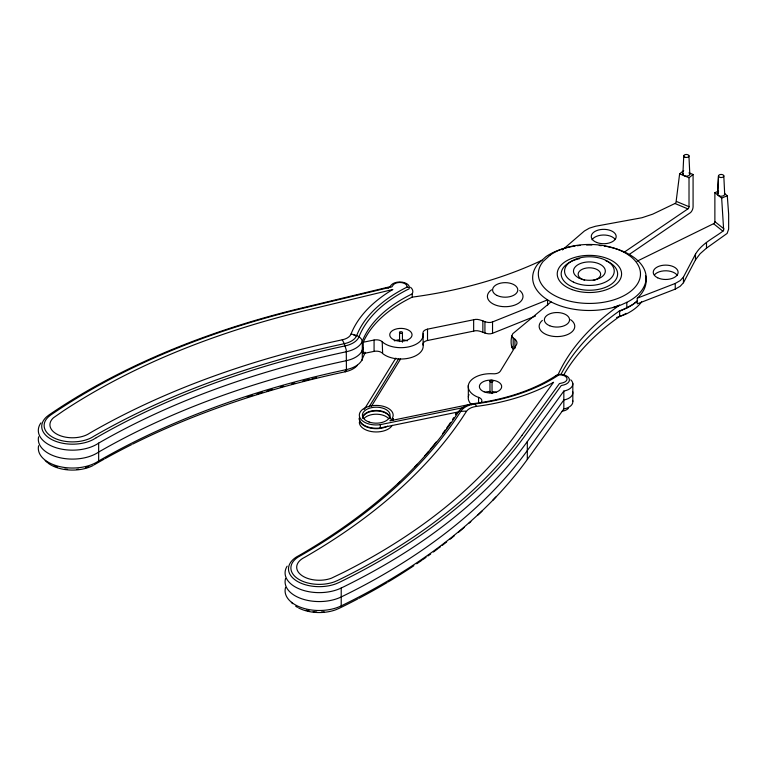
<?xml version="1.0" encoding="UTF-8"?>
<svg xmlns="http://www.w3.org/2000/svg" width="767" height="767" viewBox="0 0 767 767"><rect width="100%" height="100%" fill="white"/><g stroke="black" fill="none" stroke-linecap="round" stroke-linejoin="round"><path stroke-width="1.15" d="M718.631 191.108L714.873 192.68L721.661 198.097L723.674 230.167A1.86 1.083 -69.6 0 1 722.888 231.174C713.454 238.249 701.652 243.58 695.477 254.193L683.455 277.06L680.176 280.607L675.248 283.454L637.262 298.171L637.262 303.837L675.248 289.13L680.176 286.283L683.455 282.735L695.477 259.869L700.127 253.724L706.493 248.125L727.116 233.436L728.65 229.103L728.65 214.146L727.289 195.748L724.489 193.505M682.898 173.956L683.761 155.806M717.615 194.396L718.497 176.142M717.634 193.859L718.516 175.739M511.81 335.879L513.19 338.046L513.19 349.397C510.256 346.54 510.649 336.934 512.835 333.655L551.07 301.882M511.81 347.23L511.886 346.416M562.432 249.908L584.396 231.001L589.334 228.163L595.48 226.265L641.941 217.742L652.688 214.166L674.96 203.495A1.86 1.045 -50.6 0 0 675.976 202.632L679.629 173.831L683.694 170.581M361.919 360.548L362.302 359.129A150.505 86.892 0 0 1 365.466 352.312M38.609 436.797A34.16 19.721 0 0 0 58.723 457.429A34.16 19.721 0 0 0 98.655 452.051A686.532 396.366 0 0 1 346.416 360.663A25.225 14.563 0 0 0 362.302 350.193L362.523 349.57M351.056 334L352.024 331.651A162.086 93.574 0 0 1 391.966 290.012L392.857 289.495L304.432 310.798A656.475 379.013 0 0 0 63.642 410.7L53.46 417.766A22.559 13.02 0 0 0 57.985 434.745A22.559 13.02 0 0 0 87.726 434.362L90.41 432.741A698.21 403.106 0 0 1 330.663 342.331L342.964 339.647A13.643 7.871 0 0 0 350.864 334.441L351.056 334C355.332 334.843 361.228 336.358 362.302 341.257L362.302 359.129A25.225 14.563 0 0 1 346.416 369.598A686.532 396.366 0 0 0 98.655 460.986A34.16 19.721 0 0 1 58.723 466.365A34.16 19.721 0 0 1 38.609 445.732M362.302 350.193L363.251 347.902M353.961 334.604L353.76 335.093L356.454 336.08L357.643 333.233A156.295 90.238 0 0 1 405.283 287.999L407.047 287.117M560.945 374.449L562.144 372.158A315.505 182.153 0 0 1 619.631 310.798L625.882 308.497A56.748 32.76 0 0 0 637.53 300.76M364.162 409.52L395.83 358.112M368.975 406.989L398.715 358.726M371.449 406.242L400.575 358.975M466.394 411.486L462.012 418.168A698.21 403.106 0 0 1 305.429 556.88L302.62 558.434A22.559 13.02 0 0 0 301.968 575.605A22.559 13.02 0 0 0 331.373 578.222L343.606 572.335A656.475 379.013 0 0 0 516.651 433.317L553.553 382.273L552.643 382.781A162.086 93.574 0 0 1 480.525 405.839L475.684 406.51A13.643 7.871 0 0 0 466.672 411.074L458.752 411.448L455.953 413.365L455.588 414.755A25.225 14.563 0 0 1 455.991 414.17M521.982 435.378L559.431 383.577L562.92 382.771A7.229 4.171 0 0 0 566.813 377.978A7.229 4.171 0 0 0 559.431 374.842M287.146 566.161A34.16 19.721 0 0 0 299.657 589.066A34.16 19.721 0 0 0 341.21 588.021A667.99 385.657 0 0 0 527.312 441.6L563.831 391.074A13.029 7.526 0 0 0 570.744 379.828M285.602 587.349A34.16 19.721 0 0 0 302.169 607.857A34.16 19.721 0 0 0 341.21 605.892A667.99 385.657 0 0 0 527.312 459.471L563.831 408.945A13.029 7.526 0 0 0 572.623 400.422M623.926 252.391L687.884 208.892A1.735 0.92 -63.9 0 0 689.015 206.707L689.015 177.743L693.08 174.493L689.332 172.93M637.262 301L632.88 304.461L621.951 310.242A56.748 32.76 0 0 1 618.844 311.412M628.854 254.702L690.367 212.718A4.631 2.215 -67.3 0 0 693.08 206.764L693.08 174.493M555.653 375.84L557.657 374.507M558.98 374.833L557.446 375.849A156.295 90.238 0 0 1 479.107 403.356L474.169 404.046A19.434 11.217 0 0 0 461.331 410.546L460.996 411.045A692.265 399.674 0 0 1 301.354 555.26L298.344 556.928A28.36 16.375 0 0 0 297.519 578.519A28.36 16.375 0 0 0 334.489 581.808L337.605 580.485A662.046 382.225 0 0 0 521.963 435.378M96.239 437.727L93.267 439.52A30.766 17.766 0 0 1 52.702 440.028A30.766 17.766 0 0 1 46.538 416.884L48.973 414.966A664.51 383.653 0 0 1 301.249 308.113L390.048 286.705L391.122 285.142A9.626 5.561 0 0 1 402.186 282.151A9.626 5.561 0 0 1 409.434 287.826L407.037 286.858A7.229 4.171 0 0 0 401.592 282.592A7.229 4.171 0 0 0 393.298 284.845L391.899 286.858L302.179 308.478A662.046 382.225 0 0 0 50.843 414.928L48.561 416.73A28.36 16.375 0 0 0 54.256 438.062A28.36 16.375 0 0 0 91.637 437.593L94.533 435.848A692.265 399.674 0 0 1 344.325 343.683L345.198 343.491A19.434 11.217 0 0 0 356.454 336.08M94.255 464.821L96.239 463.623A689.888 398.303 0 0 1 104.13 459.155M409.185 288.785L406.874 289.936A153.841 88.819 0 0 0 359.004 336.78L358.764 337.346A21.831 12.608 0 0 1 346.118 345.677L345.188 345.879A689.888 398.303 0 0 0 96.239 437.727M636.955 261.25L713.55 223.705A1.735 1.083 -55.8 0 0 714.873 221.634L714.873 192.68M721.661 198.097L727.289 195.748M423.106 333.683L423.106 345.035A22.291 12.866 0 0 1 408.523 358.247A22.291 12.866 0 0 1 382.637 353.539L382.206 341.718L382.637 342.187A22.291 12.866 0 0 0 408.523 346.905A22.291 12.866 0 0 0 423.106 333.683A6.817 3.94 0 0 1 427.516 329.158L473.651 319.762C480.353 317.634 485.981 324.527 492.539 321.929L547.571 299.859L547.571 305.534M423.039 343.626A6.817 3.94 0 0 1 427.516 340.5L473.651 331.114C480.353 328.976 485.981 335.869 492.539 333.281L535.462 316.062M613.389 307.423L619.631 305.122A315.505 182.153 0 0 0 562.144 366.482L560.389 369.838A315.505 182.153 0 0 0 557.964 374.919M616.61 317.509L622.238 315.448A51.073 29.482 0 0 0 626.14 313.339M564.013 374.488A315.505 182.153 0 0 1 619.631 316.474L625.882 314.173A56.748 32.76 0 0 0 641.643 301.872M474.083 403.615L474.524 403.471A153.841 88.819 0 0 0 555.653 375.83M132.614 444.122A689.888 398.303 0 0 1 345.188 371.774L345.85 371.592L346.416 369.598L346.272 350.04L344.325 343.693L342.245 339.81M562.153 411.237L563.956 410.824A9.626 5.561 0 0 0 568.385 408.332M345.188 371.774L346.118 371.564A21.831 12.608 0 0 0 355.572 367.172M471.216 404.113L389.933 420.815L390.729 420.23A16.922 9.77 0 0 0 380.931 405.801A16.922 9.77 0 0 0 359.32 414.995A16.922 9.77 0 0 0 380.307 424.669L464.112 407.459M359.32 418.264A16.922 9.77 0 0 0 380.307 427.938L457.122 412.167M382.206 353.06L381.765 352.686A6.845 3.95 0 0 0 374.075 351.372L363.251 353.577L363.251 342.235L374.075 340.03A6.845 3.95 0 0 1 381.765 341.344L382.637 342.187M481.494 402.042A6.845 3.95 0 0 0 479.222 397.603L477.745 397.105A22.291 12.866 0 0 1 469.586 382.158A22.291 12.866 0 0 1 492.481 373.74A6.817 3.94 0 0 0 500.324 371.199L516.594 344.556C518.041 341.852 515.472 339.187 513.19 338.046M679.629 173.831L689.015 177.743M676.484 201.472L689.015 206.707M674.96 203.495L687.884 208.892M714.873 221.634L723.933 228.873M713.55 223.705L722.888 231.174M476.46 406.405L475.089 403.912L473.546 403.615A21.831 12.608 0 0 0 459.117 410.911L458.752 411.448A689.888 398.303 0 0 1 299.667 555.174L296.57 556.9A30.766 17.766 0 0 0 295.678 580.312A30.766 17.766 0 0 0 335.783 583.879L339.1 582.469A664.51 383.653 0 0 0 524.177 436.816L561.252 385.552L563.956 384.929A9.626 5.561 0 0 0 569.143 378.543A9.626 5.561 0 0 0 559.306 374.354M724.46 193.457L724.681 193.974A3.547 2.052 0 0 1 720.127 196.151A3.547 2.052 0 0 1 718.391 192.891M723.799 175.825A2.665 1.534 0 0 1 720.951 177.522A2.665 1.534 0 0 1 718.564 175.605A2.665 1.534 0 0 1 722.236 174.579A2.742 1.582 0 0 1 723.799 175.825L724.681 193.974M688.929 155.72L689.811 174.368M706.493 242.458L706.493 248.125M695.477 254.193L695.477 259.869M683.455 277.06L683.455 282.735M675.248 283.454L675.248 289.13M626.802 302.323L626.802 307.989M619.631 310.798L619.631 316.474M572.824 383.529L572.824 401.4M563.831 391.074L563.831 408.945M527.312 441.6L527.312 459.471M514.925 339.244L514.925 348.323M492.539 321.929L492.539 333.281M492.04 381.928L492.04 393.576M489.969 381.189L489.969 392.829M484.926 321.728L484.926 333.079M482.855 320.731L482.855 332.073M478.57 397.354L478.57 403.02M473.651 319.762L473.651 331.114M468.33 385.437L468.33 396.788M427.516 329.158L427.516 340.5M410.556 287.289A13.029 7.526 0 0 1 412.205 293.876L412.205 297.136A150.505 86.892 0 0 0 363.251 342.235M402.435 332.897L402.435 342.207M399.559 332.264L399.559 341.583M380.307 424.669L380.307 427.938M374.075 340.03L374.075 351.372M341.21 588.021L341.21 605.892M412.205 293.876A150.505 86.892 0 0 0 362.302 341.257A25.225 14.563 0 0 1 346.416 351.727A686.532 396.366 0 0 0 98.655 443.115L98.655 460.986M362.407 418.303A13.835 7.986 0 0 1 376.511 410.47A13.835 7.986 0 0 1 390.077 418.609M393.164 418.638A16.922 9.77 0 0 1 392.848 420.335M285.602 578.414A34.16 19.721 0 0 0 302.169 598.922A34.16 19.721 0 0 0 341.21 596.956A667.99 385.657 0 0 0 527.312 450.536L563.831 400.01A13.029 7.526 0 0 0 572.623 391.486M298.468 607.886A30.766 17.766 0 0 0 335.783 609.775L339.1 608.365A664.51 383.653 0 0 0 357.844 598.893M297.5 607.349A30.766 17.766 0 0 1 295.678 606.208M292.611 603.677A30.766 17.766 0 0 1 291.364 602.296M495.866 497.016A664.51 383.653 0 0 1 492.711 500.343M482.079 511.062A664.51 383.653 0 0 1 477.831 515.127M470.852 521.579A664.51 383.653 0 0 1 469.068 523.171M464.256 527.408A664.51 383.653 0 0 1 458.522 532.308M454.352 535.778A664.51 383.653 0 0 1 450.104 539.211M446.672 541.943A664.51 383.653 0 0 1 442.31 545.337M440.546 546.689A664.51 383.653 0 0 1 438.772 548.031M437.89 548.702A664.51 383.653 0 0 1 433.403 552.029M430.68 554.023A664.51 383.653 0 0 1 427.928 555.998M426.088 557.312A664.51 383.653 0 0 1 422.368 559.92M421.438 560.562A664.51 383.653 0 0 1 416.721 563.793M413.864 565.72A664.51 383.653 0 0 1 388.207 581.913M387.182 582.527A664.51 383.653 0 0 1 358.822 598.385M324.173 611.817A28.36 16.375 0 0 1 321.411 612.018M316.781 612.008A28.36 16.375 0 0 1 313.109 611.683M309.552 611.078A28.36 16.375 0 0 1 306.158 610.216M453.738 417.622A686.532 396.366 0 0 1 452.492 419.52M450.574 422.368A686.532 396.366 0 0 1 446.643 428.044M445.301 429.923A686.532 396.366 0 0 1 442.559 433.681M436.145 442.06A686.532 396.366 0 0 1 430.172 449.443M428.638 451.274A686.532 396.366 0 0 1 424.918 455.608M417.123 464.313A686.532 396.366 0 0 1 414.928 466.672M399.617 482.136A686.532 396.366 0 0 1 398.015 483.661M456.432 413.595A25.225 14.563 0 0 1 457.448 412.473M485.827 392.071A11.15 6.433 0 0 1 490.535 391.467M492.472 391.573A11.15 6.433 0 0 1 496.115 392.33M607.646 246.706A56.748 32.76 0 0 1 627.742 301.882L621.951 304.566A56.748 32.76 0 0 1 552.93 302.821A56.748 32.76 0 0 1 537.974 263.877L545.931 256.667A56.748 32.76 0 0 1 575.058 246.025M577.12 245.737A56.748 32.76 0 0 1 580.245 245.392M586.573 245.009A56.748 32.76 0 0 1 591.884 244.999M599.257 245.459A56.748 32.76 0 0 1 601.338 245.699M604.434 246.13A56.748 32.76 0 0 1 606.467 246.485M471.734 404.823A22.291 12.866 0 0 1 469.001 394.574M592.028 239.745A12.454 7.191 0 0 1 603.178 235.018A12.454 7.191 0 0 1 615.009 239.16M689.054 172.901A3.471 2.004 0 0 1 686.906 176.142A3.471 2.004 0 0 1 683.109 173.447M570.6 319.695A17.804 10.278 0 0 1 569.555 333.578A17.804 10.278 0 0 1 545.519 334.182A17.804 10.278 0 0 1 542.374 320.405M388.054 288.315A13.029 7.526 0 0 1 388.888 287.452M541.953 260.272A315.505 182.153 0 0 1 435.675 293.464L429.856 294.48A315.505 182.153 0 0 1 412.205 297.136M98.655 443.115A34.16 19.721 0 0 1 54.754 447.295A34.16 19.721 0 0 1 40.919 422.885M423.106 345.035A6.817 3.94 0 0 1 422.981 344.565M363.251 353.577A150.505 86.892 0 0 1 363.942 352.063M88.751 466.633A28.36 16.375 0 0 1 85.578 467.745M78.617 469.212A28.36 16.375 0 0 1 76.796 469.404M67.554 469.346A28.36 16.375 0 0 1 64.84 468.992M57.247 467.036A28.36 16.375 0 0 1 54.256 465.77M93.267 465.416A30.766 17.766 0 0 1 48.072 463.134M47.276 462.511A30.766 17.766 0 0 1 45.195 460.526M357.47 365.284A21.831 12.608 0 0 1 357.048 365.773M356.588 366.252A21.831 12.608 0 0 1 356.099 366.722M346.722 370.777A19.434 11.217 0 0 1 345.198 371.19M105.117 458.599A689.888 398.303 0 0 1 131.579 444.639M247.185 397.114A692.265 399.674 0 0 1 252.64 395.388M257.022 394.017A692.265 399.674 0 0 1 262.525 392.34M266.945 391.017A692.265 399.674 0 0 1 272.496 389.387M280.3 387.153A692.265 399.674 0 0 1 283.665 386.213M291.546 384.066A692.265 399.674 0 0 1 294.94 383.155M302.879 381.084A692.265 399.674 0 0 1 309.724 379.358M312.016 378.793A692.265 399.674 0 0 1 316.598 377.68M394.506 340.884A11.15 6.433 0 0 1 399.923 339.743M402.838 339.819A11.15 6.433 0 0 1 407.296 340.884M645.488 275.583A56.748 32.76 0 0 1 637.262 298.171M654.395 274.931A12.454 7.191 0 0 1 666.216 270.789A12.454 7.191 0 0 1 677.376 275.506M519.786 290.53A17.804 10.278 0 0 1 516.642 304.298A17.804 10.278 0 0 1 492.606 303.694A17.804 10.278 0 0 1 491.561 289.821M605.604 260.598A28.226 16.299 0 0 1 610.494 284.778A28.226 16.299 0 0 1 568.318 284.778A28.226 16.299 0 0 1 573.217 260.598M574.234 260.205A28.226 16.299 0 0 1 579.747 258.632M584.646 280.195A11.256 6.5 0 0 1 580.782 270.118A11.256 6.5 0 0 1 598.624 270.569A11.256 6.5 0 0 1 593.255 280.406M362.81 416.999A13.835 7.986 0 0 1 377.786 410.978A13.835 7.986 0 0 1 390.077 418.763M387.642 426.136A16.922 9.77 0 0 1 368.227 427.526A16.922 9.77 0 0 1 359.522 417.411M393.164 418.734A16.922 9.77 0 0 1 392.963 420.431M364.124 418.331A13.835 7.986 0 0 1 388.092 418.063M392.253 425.349A16.922 9.77 0 0 1 373.625 431.84A16.922 9.77 0 0 1 359.32 422.377M550.284 254.989L543.122 261.48A51.073 29.482 0 0 0 589.401 303.435A51.073 29.482 0 0 0 635.69 261.48A51.073 29.482 0 0 0 550.284 254.989M369.09 422.023A13.835 7.986 0 0 0 390.077 415.34A13.835 7.986 0 0 0 369.55 408.188A13.835 7.986 0 0 0 369.09 422.023M490.525 381.784A1.534 0.892 0 0 0 493.018 381.237A1.534 0.892 0 0 0 490.957 380.269A1.534 0.892 0 0 0 490.525 381.784M484.14 391.832A11.15 6.433 0 0 0 501.637 387.124A11.15 6.433 0 0 0 485.827 380.729A11.15 6.433 0 0 0 484.14 391.832M596.582 242.42A12.454 7.191 0 0 0 616.131 237.156A12.454 7.191 0 0 0 598.461 230.014A12.454 7.191 0 0 0 596.582 242.42M684.826 157.177A2.608 1.505 0 0 0 688.948 156.113A2.608 1.505 0 0 0 685.286 154.589A2.608 1.505 0 0 0 684.826 157.177M549.738 325.754A12.588 7.267 0 0 0 569.507 320.433A12.588 7.267 0 0 0 551.646 313.214A12.588 7.267 0 0 0 549.738 325.754M393.73 339.743A11.15 6.433 0 0 0 411.879 335.927A11.15 6.433 0 0 0 397.085 328.765A11.15 6.433 0 0 0 393.73 339.743M657.674 277.798A12.454 7.191 0 0 0 677.932 273.541A12.454 7.191 0 0 0 661.422 265.545A12.454 7.191 0 0 0 657.674 277.798M572.115 289.61A32.185 18.581 0 0 0 621.558 274.759A32.185 18.581 0 0 0 574.55 257.463A32.185 18.581 0 0 0 572.115 289.61M573.438 282.093A24.841 14.343 0 0 0 613.868 273.598A24.841 14.343 0 0 0 580.907 257.626A24.841 14.343 0 0 0 573.438 282.093M579.171 278.153A15.925 9.194 0 0 0 605.086 272.707A15.925 9.194 0 0 0 583.955 262.467A15.925 9.194 0 0 0 579.171 278.153M497.102 295.496A12.588 7.267 0 0 0 517.591 291.182A12.588 7.267 0 0 0 500.889 283.09A12.588 7.267 0 0 0 497.102 295.496M400.096 333.3A1.534 0.892 0 0 0 402.522 332.667A1.534 0.892 0 0 0 400.364 331.775A1.534 0.892 0 0 0 400.096 333.3"/></g></svg>
